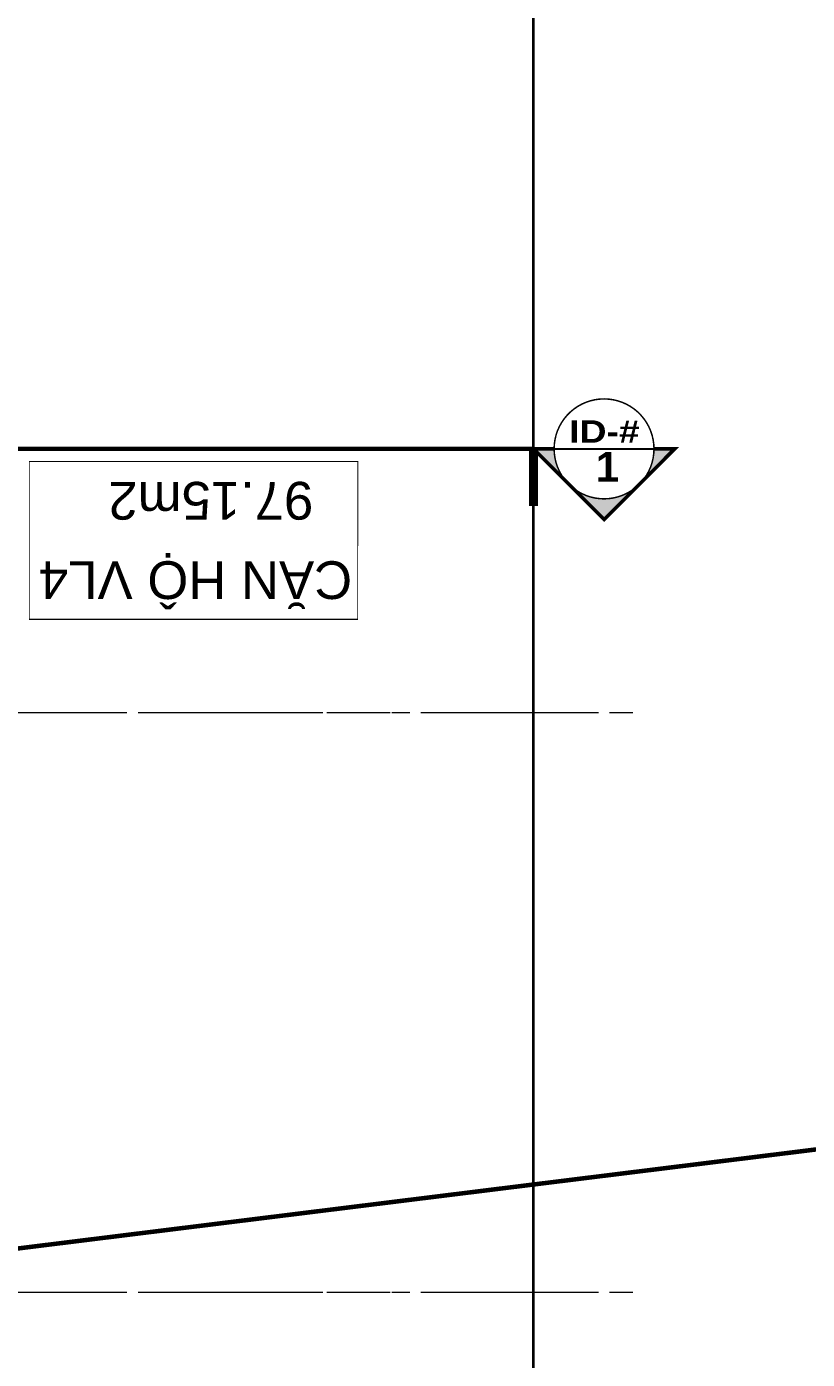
# Model space of a CAD drawing. Header units: millimetres. Extents: x -100356 to 314685, y 446 to 1273965.
# Drawn here: x 82809 to 91502, y 1004435 to 1019265 of the extents above; entities that cross this region are included whole.
import ezdxf
from ezdxf.enums import TextEntityAlignment as Align

# ---------------------------------------------------------------- set-up
doc = ezdxf.new("R2010")
doc.units = ezdxf.units.MM
for name, pattern in [('20180221 BF$0$Core - tb$0$HIDDEN', [0.375, 0.25, -0.125]), ('CENTER', [2, 1.25, -0.25, 0.25, -0.25]), ('CENTER2', [28.575, 19.05, -3.175, 3.175, -3.175]), ('DASHED', [0.75, 0.5, -0.25]), ('DASHED2', [0.375, 0.25, -0.125]), ('Kume - Grid Line', [10.5, 6, -1.25, 2, -1.25])]:
    doc.linetypes.add(name, pattern=pattern)
doc.layers.add('@area depoint', color=8, linetype='Continuous', lineweight=35, plot=False)
for name, color, linetype, lineweight in [('A-_ANOT----_D', 7, 'Continuous', 5), ('A.Axis', 251, 'CENTER2', 13), ('GJ', 1, 'Continuous', 13), ('LGI', 250, 'CENTER', 9), ('TEXT', 6, 'Continuous', 20), ('TXT', 1, 'Continuous', 25)]:
    doc.layers.add(name, color=color, linetype=linetype, lineweight=lineweight)
doc.styles.add('ARIAL', font='Font - TrueType - Arial Bold.ttf')
doc.styles.add('PSDG - Title', font='seguisb_0.ttf', dxfattribs={"height": 2.5})
doc.styles.add('VnArial', font='Font - TrueType - Arial.ttf')

# ---------------------------------------------------------------- blocks, each defined once
blk = doc.blocks.new('grid tower')
at = {"layer": 'A.Axis', "linetype": 'Kume - Grid Line', "lineweight": 9, "ltscale": 100}
for p, q in [((48341.2, 19849.9), (-14918.8, 19849.9)), ((48341.2, 13399.9), (-14918.8, 13399.9))]:
    blk.add_line(p, q, dxfattribs=at)
blk = doc.blocks.new('SITE')
at = {"layer": 'GJ', "color": 2, "linetype": 'DASHED2', "ltscale": 200, "const_width": 50, "elevation": 0}
blk.add_lwpolyline([(-1161, 11823), (38572, 16750), (72294, 20682), (72666, 20725), (70992, 24794), (67559, 33009), (67489, 32988), (63297, 41856), (55641, 39398), (32498, 31969), (30483, 38296), (27912, 37566), (20347, 35807), (-531, 30760), (-1186, 35377)], dxfattribs=at)
blk = doc.blocks.new('*U431')
h = blk.add_hatch(color=256)
h.paths.add_polyline_path([(0, 7.86), (-3.93, 3.93, -0.198912), (0, 5.56, -0.198912), (3.93, 3.93)])
h.paths.add_polyline_path([(3.93, 3.93, -0.198912), (5.56, 0), (7.86, 0)])
h.paths.add_polyline_path([(-3.93, 3.93), (-7.86, 0), (-5.56, 0, -0.198912)])
at = {"color": 1}
blk.add_line((5.56, 0), (-5.56, 0), dxfattribs=at)
for points, const_width in [([(-5.56, 0), (-7.86, 0), (0, 7.86), (7.86, 0), (5.56, 0)], 0.397), ([(7.86, 6.35), (7.86, 0)], 1)]:
    blk.add_lwpolyline(points, dxfattribs=dict(const_width=const_width))
at = {"const_width": 0.167}
blk.add_lwpolyline([(-5.56, 0, -0.414214), (0, 5.56, -0.414214), (5.56, 0, -0.414214), (0, -5.56, -0.414214), (-5.56, 0, -1.041379)], format="xyb", dxfattribs=at)
at = {"linetype": 'DASHED', "ltscale": 2, "const_width": 0.1}
blk.add_lwpolyline([(5.56, 0), (7.86, 0)], dxfattribs=at)
at = {"color": 2, "style": 'PSDG - Title'}
blk.add_attdef('#', text='', height=2.38, dxfattribs=at).set_placement((0, 1.98), align=Align.MIDDLE_CENTER)
at = {"color": 2, "style": 'PSDG - Title', "width": 0.998746}
blk.add_attdef('A100', text='', height=2.38, dxfattribs=at).set_placement((-3.97, -3.18), (3.97, -3.18), align=Align.FIT)
blk = doc.blocks.new('SECTION SYMBOL')
at = {"layer": 'TXT', "linetype": '20180221 BF$0$Core - tb$0$HIDDEN', "ltscale": 300, "const_width": 50, "elevation": 0}
blk.add_lwpolyline([(19511, -10462), (-5470, -10462), (-5470, -5231), (-37733, -5231)], dxfattribs=at)
at = {"layer": 'TXT'}
ref = blk.add_blockref('*U431', (20297, -10462, 0), dxfattribs=dict(at, xscale=100, yscale=100, zscale=100, rotation=180))
ref.add_attrib('#', '1', dxfattribs={"layer": '0', "color": 2, "height": 333, "style": 'ARIAL'}).set_placement((20335, -10662, 0), align=Align.MIDDLE_CENTER)
ref.add_attrib('A100', 'ID-#', dxfattribs={"layer": '0', "color": 2, "height": 250, "style": 'ARIAL', "width": 1.186702}).set_placement((19910, -10394, 0), (20693, -10394, 0), align=Align.FIT)
blk = doc.blocks.new('X-GRID')
at = {"layer": 'LGI', "ltscale": 1500}
for p, q in [((5008.8, 30950), (-57318.6, 30950)), ((5008.8, 24500), (-57318.6, 24500))]:
    blk.add_line(p, q, dxfattribs=at)
blk = doc.blocks.new('f23 grid column')
at = {"rotation": 180}
blk.add_blockref('X-GRID', (-36705, 11038, 0), dxfattribs=at)

msp = doc.modelspace()

# ---------------------------------------------------------------- linework, layer by layer
at = {"layer": '@area depoint', "ltscale": 0.5, "elevation": 0}
msp.add_lwpolyline([(29051.7, 978618.5), (88451.7, 978618.5), (88451.7, 1062618.5), (29051.7, 1062618.5)], close=True, dxfattribs=at)
at = {"layer": 'TEXT', "const_width": 10, "elevation": 0}
for points in [[(82838.8, 1014428.3), (86494.9, 1014428.3), (86494.9, 1012672), (82838.8, 1012672)], [(82839, 1014425.3), (86495.1, 1014425.3), (86495, 1012668.9), (82838.9, 1012668.9)]]:
    msp.add_lwpolyline(points, close=True, dxfattribs=at)

# ---------------------------------------------------------------- block references
msp.add_blockref('f23 grid column', (68945.9, 1025093.5, 0))
at = {"layer": 'A-_ANOT----_D', "rotation": 180}
msp.add_blockref('grid tower', (74640.7, 1025031.8, 0), dxfattribs=at)
at = {"layer": 'GJ'}
msp.add_blockref('SITE', (82927, 993728.7, 0), dxfattribs=at)
at = {"layer": 'TEXT'}
msp.add_blockref('SECTION SYMBOL', (68940.9, 1025028.8, 0), dxfattribs=at)

# ---------------------------------------------------------------- texts
at = {"layer": 'TEXT', "style": 'VnArial'}
for s, p in [('97.15m2', (86001.6, 1014199.6, 0)), ('CĂN HỘ VL4', (86434.1, 1013316.4, 0))]:
    msp.add_text(s, height=420, rotation=180, dxfattribs=at).set_placement(p)

doc.saveas('drawing.dxf')
